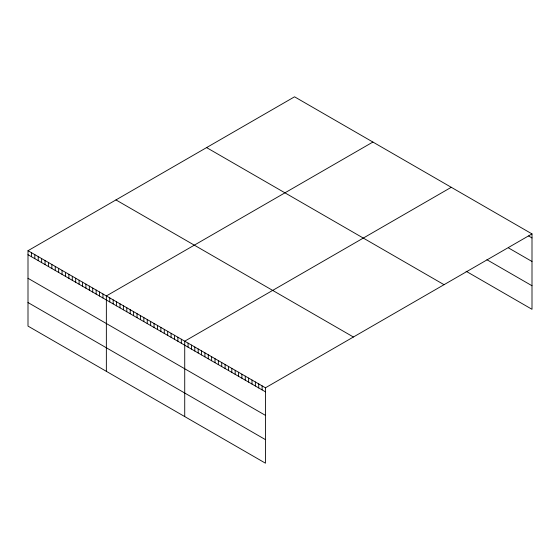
<?xml version="1.0" encoding="UTF-8"?>
<svg xmlns="http://www.w3.org/2000/svg" width="560" height="560" viewBox="0 0 560 560"><rect width="100%" height="100%" fill="white"/><g stroke="black" fill="none" stroke-linecap="round" stroke-linejoin="round"><path stroke-width="0.84" d="M28 250.698L265.454 387.793L265.454 463.19L28 326.095L28 250.698L294.546 96.81L532 233.905L532 309.302L466.067 271.236M372.904 142.051L106.358 295.939L106.358 371.336M451.262 187.299L184.723 341.18L184.723 416.577M265.454 387.793L532 233.905M528.633 235.998L532 237.937M508.452 247.891L532 261.485M486.92 259.728L532 285.747M206.584 147.595L444.038 284.69M115.962 199.92L353.416 337.015M28 254.73L265.454 391.825M28 278.285L265.454 415.373M28 302.547L265.454 439.635M262.094 385.854L262.094 389.886M258.727 383.908L258.727 387.94M255.367 381.969L255.367 386.001M252 380.023L252 384.055M248.633 378.084L248.633 382.116M245.273 376.145L245.273 380.177M241.906 374.199L241.906 378.231M238.546 372.26L238.546 376.292M235.179 370.314L235.179 374.346M231.819 368.375L231.819 372.407M228.452 366.429L228.452 370.461M225.092 364.49L225.092 368.522M221.725 362.544L221.725 366.576M218.358 360.605L218.358 364.637M214.998 358.666L214.998 362.698M211.631 356.72L211.631 360.752M208.271 354.781L208.271 358.813M204.904 352.835L204.904 356.867M201.544 350.896L201.544 354.928M198.177 348.95L198.177 352.982M194.81 347.011L194.81 351.043M191.45 345.065L191.45 349.097M188.083 343.126L188.083 347.158M181.314 339.213L181.314 343.245M177.905 337.246L177.905 341.278M174.503 335.279L174.503 339.311M171.094 333.312L171.094 337.344M167.685 331.345L167.685 335.377M164.276 329.378L164.276 333.41M160.874 327.411L160.874 331.443M157.465 325.444L157.465 329.476M154.056 323.477L154.056 327.509M150.654 321.51L150.654 325.542M147.245 319.543L147.245 323.575M143.836 317.576L143.836 321.608M140.427 315.609L140.427 319.641M137.025 313.642L137.025 317.674M133.616 311.675L133.616 315.707M130.207 309.708L130.207 313.74M126.805 307.741L126.805 311.773M123.396 305.774L123.396 309.806M119.987 303.807L119.987 307.839M116.585 301.84L116.585 305.872M113.176 299.873L113.176 303.905M109.767 297.906L109.767 301.938M102.956 293.972L102.956 298.004M99.547 292.005L99.547 296.037M96.138 290.038L96.138 294.07M92.736 288.071L92.736 292.103M89.327 286.104L89.327 290.136M85.918 284.137L85.918 288.169M82.509 282.17L82.509 286.202M79.107 280.203L79.107 284.235M75.698 278.236L75.698 282.268M72.289 276.269L72.289 280.301M68.887 274.302L68.887 278.334M65.478 272.335L65.478 276.367M62.069 270.368L62.069 274.4M58.66 268.401L58.66 272.433M55.258 266.434L55.258 270.466M51.849 264.467L51.849 268.499M48.44 262.5L48.44 266.532M45.038 260.533L45.038 264.565M41.629 258.566L41.629 262.598M38.22 256.599L38.22 260.631M34.811 254.632L34.811 258.664M31.409 252.665L31.409 256.697"/></g></svg>
